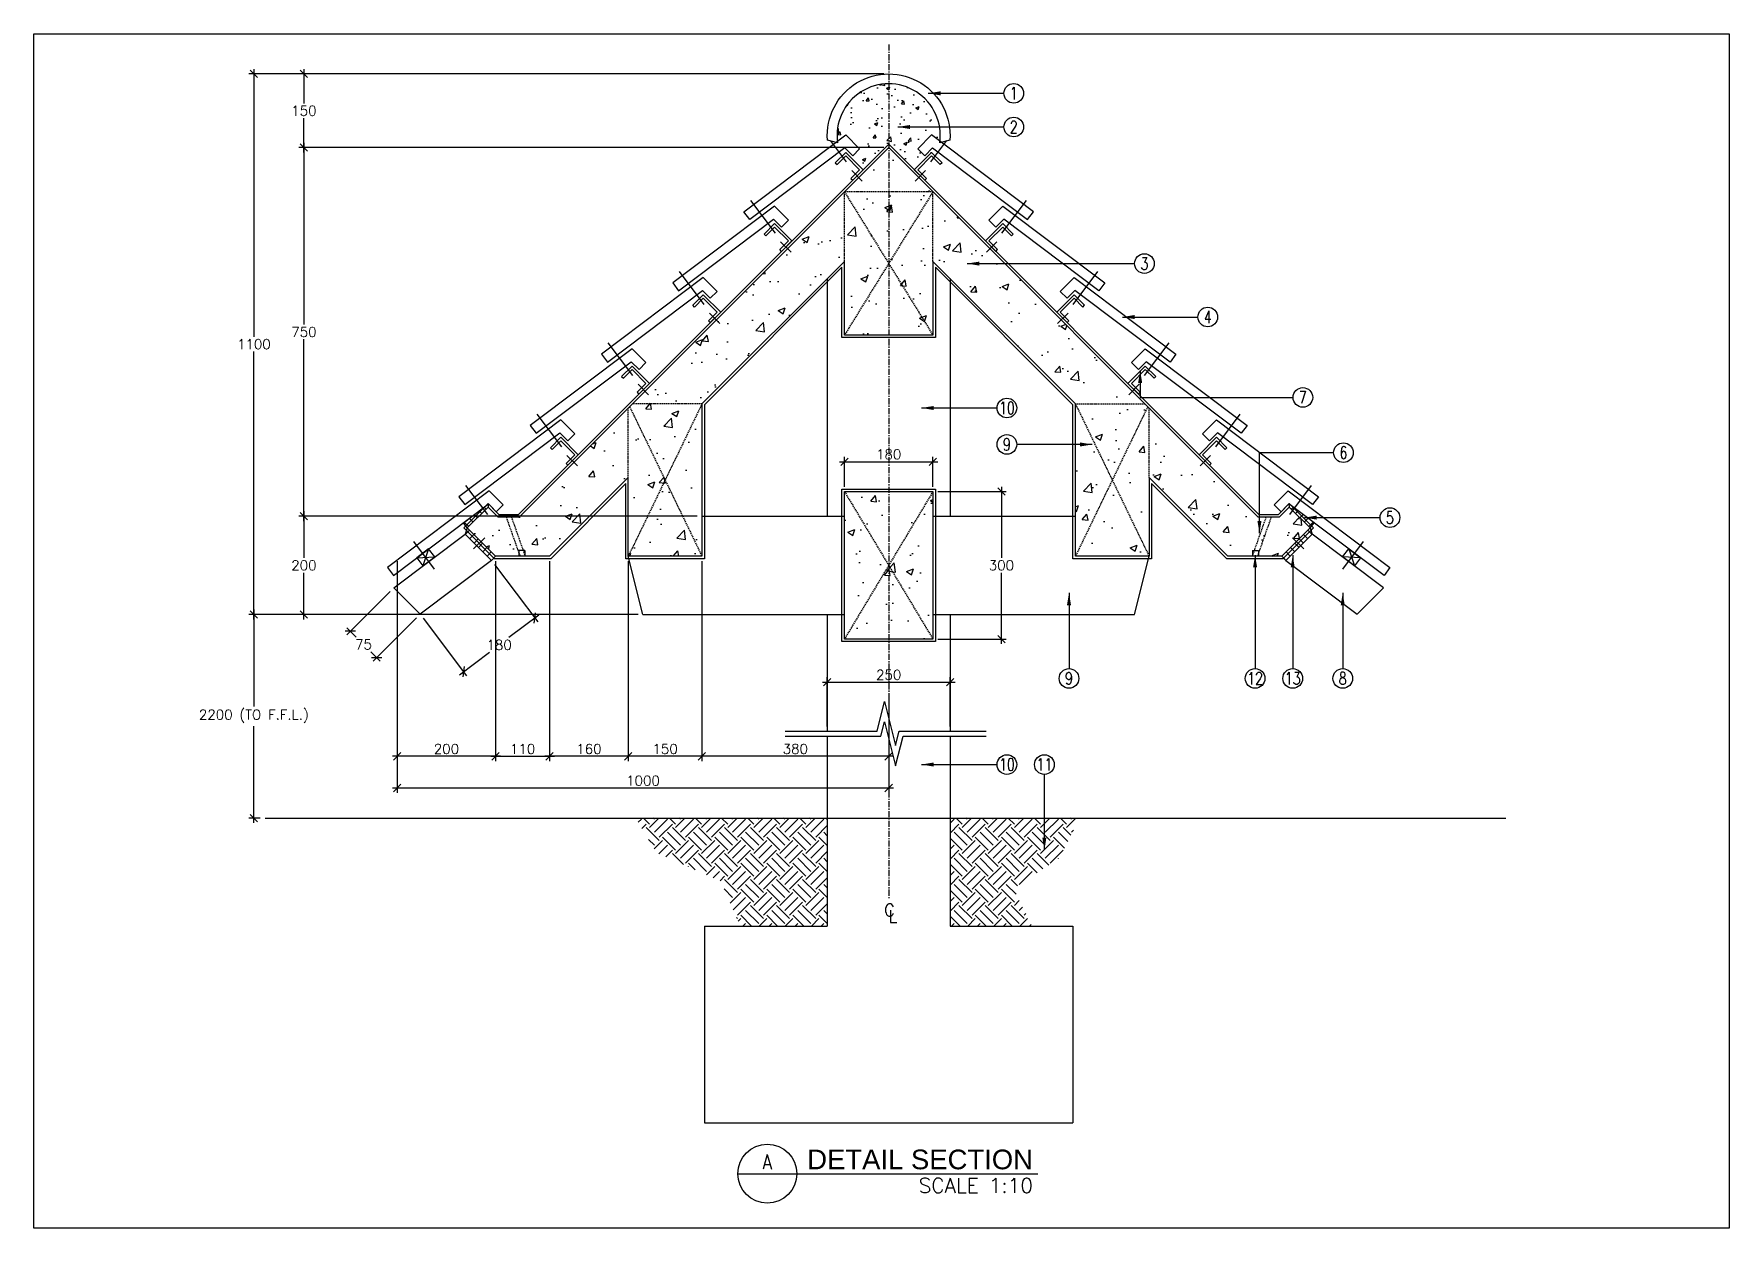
# Model space of a CAD drawing. Extents: x 0 to 3450, y 0 to 2430.
import ezdxf
from ezdxf.enums import TextEntityAlignment as Align

# ---------------------------------------------------------------- set-up
doc = ezdxf.new("R2010")
doc.units = 0
doc.header["$LTSCALE"] = 10
doc.header["$MEASUREMENT"] = 0
doc.header["$PDMODE"] = 34
doc.header["$PDSIZE"] = -10
doc.linetypes.add('CENTER', pattern=[2, 1.25, -0.25, 0.25, -0.25])
doc.linetypes.add('HIDDEN', pattern=[0.375, 0.25, -0.125])
doc.layers.get('0').update_dxf_attribs({"linetype": 'CONTINUOUS'})
doc.layers.get('DEFPOINTS').update_dxf_attribs({"linetype": 'CONTINUOUS'})
for name, color, linetype in [('AC-DETL-01', 7, 'CONTINUOUS'), ('AC-DETL-02', 2, 'CONTINUOUS'), ('AC-DETL-03', 2, 'CONTINUOUS'), ('AC-DETL-04', 3, 'CONTINUOUS'), ('AC-VIEWS', 2, 'CONTINUOUS')]:
    doc.layers.add(name, color=color, linetype=linetype)
doc.styles.add('ARIAL', font='ARIAL.TTF')
doc.styles.add('ROMANS', font='romans')
doc.dimstyles.new('DIM-10', dxfattribs={"dimscale": 10, "dimtxt": 2, "dimasz": 1.5, "dimexe": 1, "dimexo": 1, "dimgap": 0.5, "dimtad": 1, "dimtih": 1, "dimtoh": 1, "dimdec": 0, "dimtxsty": 'ROMANS', "dimblk1": 'OBLIQUE', "dimblk2": 'OBLIQUE', "dimsah": 1, "dimcen": 2, "dimdle": 1, "dimazin": 3, "dimtfac": 0.5, "dimtdec": 4, "dimtofl": 0, "dimtmove": 0, "dimatfit": 3, "dimtolj": 1, "dimtzin": 0})
doc.dimstyles.new('LEAD-10', dxfattribs={"dimscale": 10, "dimtxt": 2, "dimasz": 2.5, "dimexe": 1, "dimexo": 1, "dimgap": 0.5, "dimtad": 1, "dimtih": 1, "dimtoh": 1, "dimdec": 0, "dimtxsty": 'ROMANS', "dimcen": 2, "dimazin": 3, "dimtfac": 0.5, "dimtdec": 4, "dimtofl": 0, "dimtmove": 0, "dimatfit": 3, "dimtolj": 1, "dimtzin": 0})

# ---------------------------------------------------------------- blocks, each defined once
blk = doc.blocks.new('AC-CNOTE')
at = {"color": 0}
blk.add_circle((0, 0), 2, dxfattribs=at)
blk = doc.blocks.new('AC-CALLOUT')
at = {"color": 0}
blk.add_line((-6, 0), (6, 0), dxfattribs=at)
blk.add_circle((0, 0), 6, dxfattribs=at)
blk = doc.blocks.new('_OBLIQUE')
at = {"color": 0, "linetype": 'BYBLOCK'}
blk.add_line((-0.5, -0.5), (0.5, 0.5), dxfattribs=at)
blk = doc.blocks.new('*D7')
at = {"color": 0, "linetype": 'BYBLOCK'}
for p, q in [((1729.6, 2348.6), (539.5, 2348.6)), ((549.5, 2358.6), (549.5, 2288.6)), ((549.5, 2188.6), (549.5, 2258.6)), ((1729.6, 2198.6), (539.5, 2198.6))]:
    blk.add_line(p, q, dxfattribs=at)
at = {"layer": 'DEFPOINTS', "color": 0, "linetype": 'BYBLOCK'}
for p in [(1739.6, 2348.6), (549.5, 2198.6), (1739.6, 2198.6)]:
    blk.add_point(p, dxfattribs=at)
at = {"color": 0, "linetype": 'BYBLOCK', "xscale": 15, "yscale": 15, "zscale": 15}
for p, rotation in [((549.5, 2348.6), 90), ((549.5, 2198.6), 270)]:
    blk.add_blockref('_OBLIQUE', p, dxfattribs=dict(at, rotation=rotation))
at = {"color": 0, "linetype": 'BYBLOCK', "insert": (549.5, 2273.6), "char_height": 20, "attachment_point": 5, "style": 'ROMANS'}
blk.add_mtext('\\A1;150', dxfattribs=at)
blk = doc.blocks.new('*D8')
at = {"color": 0, "linetype": 'BYBLOCK'}
for p, q in [((549.5, 2208.6), (549.5, 1838.6)), ((1729.6, 2198.6), (539.5, 2198.6)), ((549.5, 1438.6), (549.5, 1808.6)), ((1349.6, 1448.6), (539.5, 1448.6))]:
    blk.add_line(p, q, dxfattribs=at)
at = {"layer": 'DEFPOINTS', "color": 0, "linetype": 'BYBLOCK'}
for p in [(1739.6, 2198.6), (549.5, 1448.6), (1359.6, 1448.6)]:
    blk.add_point(p, dxfattribs=at)
at = {"color": 0, "linetype": 'BYBLOCK', "xscale": 15, "yscale": 15, "zscale": 15}
for p, rotation in [((549.5, 2198.6), 90), ((549.5, 1448.6), 270)]:
    blk.add_blockref('_OBLIQUE', p, dxfattribs=dict(at, rotation=rotation))
at = {"color": 0, "linetype": 'BYBLOCK', "insert": (549.5, 1823.6), "char_height": 20, "attachment_point": 5, "style": 'ROMANS'}
blk.add_mtext('\\A1;750', dxfattribs=at)
blk = doc.blocks.new('*D9')
at = {"color": 0, "linetype": 'BYBLOCK'}
for p, q in [((549.5, 1458.6), (549.5, 1363.6)), ((1349.6, 1448.6), (539.5, 1448.6)), ((549.5, 1238.6), (549.5, 1333.6)), ((1229.6, 1248.6), (539.5, 1248.6))]:
    blk.add_line(p, q, dxfattribs=at)
at = {"layer": 'DEFPOINTS', "color": 0, "linetype": 'BYBLOCK'}
for p in [(1359.6, 1448.6), (549.5, 1248.6), (1239.6, 1248.6)]:
    blk.add_point(p, dxfattribs=at)
at = {"color": 0, "linetype": 'BYBLOCK', "xscale": 15, "yscale": 15, "zscale": 15}
for p, rotation in [((549.5, 1448.6), 90), ((549.5, 1248.6), 270)]:
    blk.add_blockref('_OBLIQUE', p, dxfattribs=dict(at, rotation=rotation))
at = {"color": 0, "linetype": 'BYBLOCK', "insert": (549.5, 1348.6), "char_height": 20, "attachment_point": 5, "style": 'ROMANS'}
blk.add_mtext('\\A1;200', dxfattribs=at)
blk = doc.blocks.new('*D10')
at = {"color": 0, "linetype": 'BYBLOCK'}
for p, q in [((1729.6, 2348.6), (437.7, 2348.6)), ((447.7, 2358.6), (447.7, 1813.6)), ((447.7, 1238.6), (447.7, 1783.6)), ((1229.6, 1248.6), (437.7, 1248.6))]:
    blk.add_line(p, q, dxfattribs=at)
at = {"layer": 'DEFPOINTS', "color": 0, "linetype": 'BYBLOCK'}
for p in [(447.7, 2348.6), (1739.6, 2348.6), (1239.6, 1248.6)]:
    blk.add_point(p, dxfattribs=at)
at = {"color": 0, "linetype": 'BYBLOCK', "xscale": 15, "yscale": 15, "zscale": 15}
for p, rotation in [((447.7, 2348.6), 90), ((447.7, 1248.6), 270)]:
    blk.add_blockref('_OBLIQUE', p, dxfattribs=dict(at, rotation=rotation))
at = {"color": 0, "linetype": 'BYBLOCK', "insert": (447.7, 1798.6), "char_height": 20, "attachment_point": 5, "style": 'ROMANS'}
blk.add_mtext('\\A1;1100', dxfattribs=at)
blk = doc.blocks.new('*D11')
at = {"color": 0, "linetype": 'BYBLOCK'}
for p, q in [((1229.6, 1248.6), (437.7, 1248.6)), ((447.7, 1258.6), (447.7, 1061.7)), ((447.7, 824.4), (447.7, 1021.3)), ((460.4, 834.4), (437.7, 834.4))]:
    blk.add_line(p, q, dxfattribs=at)
at = {"layer": 'DEFPOINTS', "color": 0, "linetype": 'BYBLOCK'}
for p in [(1239.6, 1248.6), (447.7, 834.4), (470.4, 834.4)]:
    blk.add_point(p, dxfattribs=at)
at = {"color": 0, "linetype": 'BYBLOCK', "xscale": 15, "yscale": 15, "zscale": 15}
for p, rotation in [((447.7, 1248.6), 90), ((447.7, 834.4), 270)]:
    blk.add_blockref('_OBLIQUE', p, dxfattribs=dict(at, rotation=rotation))
at = {"color": 0, "linetype": 'BYBLOCK', "insert": (447.7, 1041.5), "char_height": 20, "attachment_point": 5, "style": 'ROMANS'}
blk.add_mtext('\\A1;2200 (TO F.F.L.)', dxfattribs=at)
blk = doc.blocks.new('*D12')
at = {"color": 0, "linetype": 'BYBLOCK'}
for p, q in [((1839.6, 1498.6), (1979, 1498.6)), ((1969, 1508.6), (1969, 1363.6)), ((1969, 1188.6), (1969, 1333.6)), ((1839.6, 1198.6), (1979, 1198.6))]:
    blk.add_line(p, q, dxfattribs=at)
at = {"layer": 'DEFPOINTS', "color": 0, "linetype": 'BYBLOCK'}
for p in [(1829.6, 1498.6), (1829.6, 1198.6), (1969, 1198.6)]:
    blk.add_point(p, dxfattribs=at)
at = {"color": 0, "linetype": 'BYBLOCK', "xscale": 15, "yscale": 15, "zscale": 15}
for p, rotation in [((1969, 1498.6), 90), ((1969, 1198.6), 270)]:
    blk.add_blockref('_OBLIQUE', p, dxfattribs=dict(at, rotation=rotation))
at = {"color": 0, "linetype": 'BYBLOCK', "insert": (1969, 1348.6), "char_height": 20, "attachment_point": 5, "style": 'ROMANS'}
blk.add_mtext('\\A1;300', dxfattribs=at)
blk = doc.blocks.new('*D13')
at = {"color": 0, "linetype": 'BYBLOCK'}
for p, q in [((1639.6, 1559.5), (1839.6, 1559.5)), ((1649.6, 1508.6), (1649.6, 1569.5)), ((1829.6, 1508.6), (1829.6, 1569.5))]:
    blk.add_line(p, q, dxfattribs=at)
at = {"layer": 'DEFPOINTS', "color": 0, "linetype": 'BYBLOCK'}
for p in [(1829.6, 1559.5), (1649.6, 1498.6), (1829.6, 1498.6)]:
    blk.add_point(p, dxfattribs=at)
at = {"color": 0, "linetype": 'BYBLOCK', "xscale": 15, "yscale": 15, "zscale": 15, "rotation": 180}
blk.add_blockref('_OBLIQUE', (1649.6, 1559.5), dxfattribs=at)
at = {"color": 0, "linetype": 'BYBLOCK', "xscale": 15, "yscale": 15, "zscale": 15}
blk.add_blockref('_OBLIQUE', (1829.6, 1559.5), dxfattribs=at)
at = {"color": 0, "linetype": 'BYBLOCK', "insert": (1739.6, 1574.5), "char_height": 20, "attachment_point": 5, "style": 'ROMANS'}
blk.add_mtext('\\A1;180', dxfattribs=at)
blk = doc.blocks.new('*D14')
at = {"color": 0, "linetype": 'BYBLOCK'}
for p, q in [((943.7, 1344), (1032, 1226.8)), ((798.5, 1234.6), (886.8, 1117.4)), ((1033.9, 1240.8), (973.3, 1195.1)), ((872.8, 1119.4), (933.5, 1165.1))]:
    blk.add_line(p, q, dxfattribs=at)
at = {"layer": 'DEFPOINTS', "color": 0, "linetype": 'BYBLOCK'}
for p in [(937.7, 1352), (792.5, 1242.6), (1026, 1234.8)]:
    blk.add_point(p, dxfattribs=at)
at = {"color": 0, "linetype": 'BYBLOCK', "xscale": 15, "yscale": 15, "zscale": 15}
for p, rotation in [((1026, 1234.8), 37.00000000000011), ((880.8, 1125.4), 217.0000000000001)]:
    blk.add_blockref('_OBLIQUE', p, dxfattribs=dict(at, rotation=rotation))
at = {"color": 0, "linetype": 'BYBLOCK', "insert": (953.4, 1180.1), "char_height": 20, "attachment_point": 5, "style": 'ROMANS'}
blk.add_mtext('\\A1;180', dxfattribs=at)
blk = doc.blocks.new('*D15')
at = {"color": 0, "linetype": 'BYBLOCK'}
for p, q in [((731.9, 1289), (643.6, 1200.7)), ((643.6, 1214.9), (662.4, 1196)), ((785.4, 1235.5), (697.1, 1147.2)), ((711.2, 1147.2), (692.4, 1166))]:
    blk.add_line(p, q, dxfattribs=at)
at = {"layer": 'DEFPOINTS', "color": 0, "linetype": 'BYBLOCK'}
for p in [(738.9, 1296.1), (792.5, 1242.6), (704.2, 1154.2)]:
    blk.add_point(p, dxfattribs=at)
at = {"color": 0, "linetype": 'BYBLOCK', "xscale": 15, "yscale": 15, "zscale": 15}
for p, rotation in [((650.6, 1207.8), 135.0000000000001), ((704.2, 1154.2), 315.0000000000002)]:
    blk.add_blockref('_OBLIQUE', p, dxfattribs=dict(at, rotation=rotation))
at = {"color": 0, "linetype": 'BYBLOCK', "insert": (677.4, 1181), "char_height": 20, "attachment_point": 5, "style": 'ROMANS'}
blk.add_mtext('\\A1;75', dxfattribs=at)
blk = doc.blocks.new('*D16')
at = {"color": 0, "linetype": 'BYBLOCK'}
for p, q in [((1604.6, 1110.8), (1874.6, 1110.8)), ((1614.6, 1021), (1614.6, 1120.8)), ((1864.6, 1021), (1864.6, 1120.8))]:
    blk.add_line(p, q, dxfattribs=at)
at = {"layer": 'DEFPOINTS', "color": 0, "linetype": 'BYBLOCK'}
for p in [(1864.6, 1110.8), (1614.6, 1011), (1864.6, 1011)]:
    blk.add_point(p, dxfattribs=at)
at = {"color": 0, "linetype": 'BYBLOCK', "xscale": 15, "yscale": 15, "zscale": 15, "rotation": 180}
blk.add_blockref('_OBLIQUE', (1614.6, 1110.8), dxfattribs=at)
at = {"color": 0, "linetype": 'BYBLOCK', "xscale": 15, "yscale": 15, "zscale": 15}
blk.add_blockref('_OBLIQUE', (1864.6, 1110.8), dxfattribs=at)
at = {"color": 0, "linetype": 'BYBLOCK', "insert": (1739.6, 1125.8), "char_height": 20, "attachment_point": 5, "style": 'ROMANS'}
blk.add_mtext('\\A1;250', dxfattribs=at)
blk = doc.blocks.new('*D17')
at = {"color": 0, "linetype": 'BYBLOCK'}
for p, q in [((1359.6, 1357.1), (1359.6, 950)), ((1739.6, 1082.9), (1739.6, 950)), ((1749.6, 960), (1349.6, 960))]:
    blk.add_line(p, q, dxfattribs=at)
at = {"layer": 'DEFPOINTS', "color": 0, "linetype": 'BYBLOCK'}
for p in [(1359.6, 1367.1), (1739.6, 1092.9), (1359.6, 960)]:
    blk.add_point(p, dxfattribs=at)
at = {"color": 0, "linetype": 'BYBLOCK', "xscale": 15, "yscale": 15, "zscale": 15, "rotation": 180}
blk.add_blockref('_OBLIQUE', (1359.6, 960), dxfattribs=at)
at = {"color": 0, "linetype": 'BYBLOCK', "xscale": 15, "yscale": 15, "zscale": 15}
blk.add_blockref('_OBLIQUE', (1739.6, 960), dxfattribs=at)
at = {"color": 0, "linetype": 'BYBLOCK', "insert": (1549.6, 975), "char_height": 20, "attachment_point": 5, "style": 'ROMANS'}
blk.add_mtext('\\A1;380', dxfattribs=at)
blk = doc.blocks.new('*D18')
at = {"color": 0, "linetype": 'BYBLOCK'}
for p, q in [((1209.6, 1357.1), (1209.6, 950)), ((1359.6, 1357.1), (1359.6, 950)), ((1369.6, 960), (1199.6, 960))]:
    blk.add_line(p, q, dxfattribs=at)
at = {"layer": 'DEFPOINTS', "color": 0, "linetype": 'BYBLOCK'}
for p in [(1209.6, 1367.1), (1359.6, 1367.1), (1209.6, 960)]:
    blk.add_point(p, dxfattribs=at)
at = {"color": 0, "linetype": 'BYBLOCK', "xscale": 15, "yscale": 15, "zscale": 15, "rotation": 180}
blk.add_blockref('_OBLIQUE', (1209.6, 960), dxfattribs=at)
at = {"color": 0, "linetype": 'BYBLOCK', "xscale": 15, "yscale": 15, "zscale": 15}
blk.add_blockref('_OBLIQUE', (1359.6, 960), dxfattribs=at)
at = {"color": 0, "linetype": 'BYBLOCK', "insert": (1284.6, 975), "char_height": 20, "attachment_point": 5, "style": 'ROMANS'}
blk.add_mtext('\\A1;150', dxfattribs=at)
blk = doc.blocks.new('*D19')
at = {"color": 0, "linetype": 'BYBLOCK'}
for p, q in [((1049.6, 1357.1), (1049.6, 950)), ((1209.6, 1357.1), (1209.6, 950)), ((1219.6, 960), (1039.6, 960))]:
    blk.add_line(p, q, dxfattribs=at)
at = {"layer": 'DEFPOINTS', "color": 0, "linetype": 'BYBLOCK'}
for p in [(1049.6, 1367.1), (1209.6, 1367.1), (1049.6, 960)]:
    blk.add_point(p, dxfattribs=at)
at = {"color": 0, "linetype": 'BYBLOCK', "xscale": 15, "yscale": 15, "zscale": 15, "rotation": 180}
blk.add_blockref('_OBLIQUE', (1049.6, 960), dxfattribs=at)
at = {"color": 0, "linetype": 'BYBLOCK', "xscale": 15, "yscale": 15, "zscale": 15}
blk.add_blockref('_OBLIQUE', (1209.6, 960), dxfattribs=at)
at = {"color": 0, "linetype": 'BYBLOCK', "insert": (1129.6, 975), "char_height": 20, "attachment_point": 5, "style": 'ROMANS'}
blk.add_mtext('\\A1;160', dxfattribs=at)
blk = doc.blocks.new('*D20')
at = {"color": 0, "linetype": 'BYBLOCK'}
for p, q in [((939.6, 1357.1), (939.6, 950)), ((1049.6, 1357.1), (1049.6, 950)), ((929.6, 960), (1059.6, 960))]:
    blk.add_line(p, q, dxfattribs=at)
at = {"layer": 'DEFPOINTS', "color": 0, "linetype": 'BYBLOCK'}
for p in [(939.6, 1367.1), (1049.6, 1367.1), (1049.6, 960)]:
    blk.add_point(p, dxfattribs=at)
at = {"color": 0, "linetype": 'BYBLOCK', "xscale": 15, "yscale": 15, "zscale": 15, "rotation": 180}
blk.add_blockref('_OBLIQUE', (939.6, 960), dxfattribs=at)
at = {"color": 0, "linetype": 'BYBLOCK', "xscale": 15, "yscale": 15, "zscale": 15}
blk.add_blockref('_OBLIQUE', (1049.6, 960), dxfattribs=at)
at = {"color": 0, "linetype": 'BYBLOCK', "insert": (994.6, 975), "char_height": 20, "attachment_point": 5, "style": 'ROMANS'}
blk.add_mtext('\\A1;110', dxfattribs=at)
blk = doc.blocks.new('*D21')
at = {"color": 0, "linetype": 'BYBLOCK'}
for p, q in [((739.6, 1357.1), (739.6, 950)), ((939.6, 1357.1), (939.6, 950)), ((949.6, 960), (729.6, 960))]:
    blk.add_line(p, q, dxfattribs=at)
at = {"layer": 'DEFPOINTS', "color": 0, "linetype": 'BYBLOCK'}
for p in [(739.6, 1367.1), (939.6, 1367.1), (739.6, 960)]:
    blk.add_point(p, dxfattribs=at)
at = {"color": 0, "linetype": 'BYBLOCK', "xscale": 15, "yscale": 15, "zscale": 15, "rotation": 180}
blk.add_blockref('_OBLIQUE', (739.6, 960), dxfattribs=at)
at = {"color": 0, "linetype": 'BYBLOCK', "xscale": 15, "yscale": 15, "zscale": 15}
blk.add_blockref('_OBLIQUE', (939.6, 960), dxfattribs=at)
at = {"color": 0, "linetype": 'BYBLOCK', "insert": (839.6, 975), "char_height": 20, "attachment_point": 5, "style": 'ROMANS'}
blk.add_mtext('\\A1;200', dxfattribs=at)
blk = doc.blocks.new('*D22')
at = {"color": 0, "linetype": 'BYBLOCK'}
for p, q in [((739.6, 1347.1), (739.6, 885.5)), ((1739.6, 1072.9), (1739.6, 885.5)), ((1749.6, 895.5), (729.6, 895.5))]:
    blk.add_line(p, q, dxfattribs=at)
at = {"layer": 'DEFPOINTS', "color": 0, "linetype": 'BYBLOCK'}
for p in [(739.6, 1357.1), (1739.6, 1082.9), (739.6, 895.5)]:
    blk.add_point(p, dxfattribs=at)
at = {"color": 0, "linetype": 'BYBLOCK', "xscale": 15, "yscale": 15, "zscale": 15, "rotation": 180}
blk.add_blockref('_OBLIQUE', (739.6, 895.5), dxfattribs=at)
at = {"color": 0, "linetype": 'BYBLOCK', "xscale": 15, "yscale": 15, "zscale": 15}
blk.add_blockref('_OBLIQUE', (1739.6, 895.5), dxfattribs=at)
at = {"color": 0, "linetype": 'BYBLOCK', "insert": (1239.6, 910.5), "char_height": 20, "attachment_point": 5, "style": 'ROMANS'}
blk.add_mtext('\\A1;1000', dxfattribs=at)
blk = doc.blocks.new('AC-CL')
at = {"color": 0, "style": 'ROMANS'}
for s, p in [('C', (0, 0)), ('L', (0.7, -1.25))]:
    blk.add_text(s, height=2.5, dxfattribs=at).set_placement(p, align=Align.CENTER)

msp = doc.modelspace()

# ---------------------------------------------------------------- hatches: boundary and pattern name
at = {"layer": 'AC-DETL-02'}
h = msp.add_hatch(dxfattribs=at)
h.set_pattern_fill('AR-CONC', color=256, scale=10, style=0)
h.paths.add_polyline_path([(1739.6, 2205.6), (1791.7, 2153.6), (1827, 2189), (1834.4, 2181.6), (1840.2, 2189.4), (1828.9, 2197.9), (1812.9, 2181.9), (1798.7, 2196), (1827, 2224.3), (1843.9, 2211.6, 1.121682), (1635.3, 2211.6), (1652.2, 2224.3), (1680.5, 2196), (1666.4, 2181.9), (1650.4, 2197.9), (1639.1, 2189.4), (1644.9, 2181.6), (1652.2, 2189), (1687.6, 2153.6)])
h = msp.add_hatch(dxfattribs=at)
h.set_pattern_fill('AR-CONC', color=256, scale=20, style=0)
h.paths.add_polyline_path([(2534.8, 1447.1), (2554.8, 1467.2), (2597.2, 1424.8), (2539.6, 1367.1), (2429.6, 1367.1), (2269.6, 1527.1), (2269.6, 1367.1), (2119.6, 1367.1), (2119.6, 1677.1), (1829.6, 1967.1), (1829.6, 1817.1), (1649.6, 1817.1), (1649.6, 1967.1), (1359.6, 1677.1), (1359.6, 1367.1), (1209.6, 1367.1), (1209.6, 1527.1), (1049.6, 1367.1), (939.6, 1367.1), (882, 1424.8), (924.4, 1467.2), (944.5, 1447.1), (988.2, 1447.1), (1739.6, 2198.6), (2491, 1447.1)])
h = msp.add_hatch(dxfattribs=at)
h.set_pattern_fill('AR-CONC', color=256, scale=20, style=0)
h.paths.add_polyline_path([(1829.6, 1198.6), (1649.6, 1198.6), (1649.6, 1498.6), (1829.6, 1498.6)])
h = msp.add_hatch(dxfattribs=at)
h.set_pattern_fill('ANSI31', color=256, scale=100, style=0)
h.set_pattern_definition([(135, (3479.243, 3e-07), (8.838835, 8.838835), [])])
h.paths.add_polyline_path([(924.9, 1473.8), (924.4, 1467.2), (882, 1424.8), (874, 1435.4)])
h = msp.add_hatch(dxfattribs=at)
h.set_pattern_fill('ANSI31', color=256, scale=100, style=0)
h.paths.add_polyline_path([(2554.3, 1473.8), (2554.8, 1467.2), (2597.2, 1424.8), (2605.3, 1435.4)])
h = msp.add_hatch(dxfattribs=at)
h.set_pattern_fill('ANSI31', color=256, scale=100, angle=90, style=0)
h.set_pattern_definition([(45, (3479.243, 3e-07), (8.838835, -8.838835), [])])
h.paths.add_polyline_path([(882, 1424.8), (877.5, 1412.1), (931, 1358.6), (939.6, 1367.1)])
h = msp.add_hatch(dxfattribs=at)
h.set_pattern_fill('ANSI31', color=256, scale=100, angle=90, style=0)
h.paths.add_polyline_path([(2597.2, 1424.8), (2601.7, 1412.1), (2548.2, 1358.6), (2539.6, 1367.1)])
h = msp.add_hatch(dxfattribs=at)
h.set_pattern_fill('EARTH', color=256, scale=150, angle=45, style=0)
h.paths.add_polyline_path([(1614.6, 834.4), (1224.8, 834.4), (1267.3, 763.7), (1397.8, 706.3), (1437.2, 614.4), (1614.6, 614.4)])
h = msp.add_hatch(dxfattribs=at)
h.set_pattern_fill('EARTH', color=256, scale=150, angle=45, style=0)
h.paths.add_polyline_path([(2087.4, 753.3), (2128, 834.4), (1864.6, 834.4), (1864.6, 614.4), (2031.5, 614.4), (1993.3, 690.6)])

# ---------------------------------------------------------------- linework, layer by layer
at = {"layer": 'AC-DETL-01', "color": 6}
for p, q in [((1654, 2169.5), (1621, 2213.3)), ((1825.2, 2169.5), (1858.2, 2213.3)), ((1685.8, 2130.6), (1664.6, 2151.8)), ((1793.4, 2130.6), (1814.6, 2151.8)), ((1509, 2024.6), (1458.9, 2091.1)), ((1970.2, 2024.6), (2020.4, 2091.1)), ((1540.9, 1985.7), (1519.6, 2006.9)), ((1938.4, 1985.7), (1959.6, 2006.9)), ((1364.1, 1879.6), (1313.9, 1946.2)), ((2115.2, 1879.6), (2165.3, 1946.2)), ((1395.9, 1840.7), (1374.7, 1861.9)), ((2083.3, 1840.7), (2104.6, 1861.9)), ((1219.1, 1734.7), (1169, 1801.2)), ((2260.1, 1734.7), (2310.3, 1801.2)), ((1250.9, 1695.8), (1229.7, 1717)), ((2228.3, 1695.8), (2249.5, 1717)), ((1074.2, 1589.7), (1024, 1656.3)), ((2405.1, 1589.7), (2455.2, 1656.3)), ((1106, 1550.8), (1084.8, 1572)), ((2373.3, 1550.8), (2394.5, 1572)), ((923.6, 1452.2), (879.1, 1511.3)), ((2555.7, 1452.2), (2600.2, 1511.3)), ((815.3, 1341.1), (773.2, 1397)), ((917.6, 1404.8), (894.9, 1382.1)), ((2561.6, 1404.8), (2584.4, 1382.1)), ((2663.9, 1341.1), (2706.1, 1397)), ((470.4, 834.4), (2995.3, 834.4))]:
    msp.add_line(p, q, dxfattribs=at)
at = {"layer": 'AC-DETL-01', "linetype": 'HIDDEN'}
for p, q in [((1649.6, 1967.1), (1649.6, 2108.6)), ((1829.6, 2108.6), (1649.6, 2108.6)), ((1649.6, 2108.6), (1829.6, 1817.1)), ((1829.6, 2108.6), (1649.6, 1817.1)), ((1829.6, 1967.1), (1829.6, 2108.6)), ((1359.6, 1677.1), (1209.6, 1367.1)), ((1209.6, 1527.1), (1209.6, 1668.6)), ((1212.4, 1671.4), (1359.6, 1367.1)), ((1359.6, 1677.1), (1218.2, 1677.1)), ((2119.6, 1677.1), (2269.6, 1367.1)), ((2119.6, 1677.1), (2261, 1677.1)), ((2266.8, 1671.4), (2119.6, 1367.1)), ((2269.6, 1527.1), (2269.6, 1668.6)), ((1649.6, 1498.6), (1829.6, 1198.6)), ((1829.6, 1498.6), (1649.6, 1198.6)), ((961, 1447.1), (989.3, 1367.1)), ((971.6, 1447.1), (999.9, 1367.1)), ((2507.6, 1447.1), (2479.3, 1367.1)), ((2518.2, 1447.1), (2489.9, 1367.1))]:
    msp.add_line(p, q, dxfattribs=at)
at = {"layer": 'AC-DETL-01'}
for p, q in [((1614.6, 1932.1), (1614.6, 1448.6)), ((1864.6, 1932.1), (1864.6, 1448.6)), ((1359.6, 1448.6), (1649.6, 1448.6)), ((1829.6, 1448.6), (2119.6, 1448.6)), ((803.2, 1382.1), (791.7, 1347.5)), ((2676, 1382.1), (2687.5, 1347.5)), ((779.3, 1364.1), (815.7, 1365.6)), ((999.1, 1379.1), (987.1, 1379.1)), ((987.1, 1379.1), (987.1, 1367.1)), ((999.1, 1379.1), (999.1, 1367.1)), ((1239.6, 1248.6), (1209.6, 1367.1)), ((2239.6, 1248.6), (2269.6, 1367.1)), ((2480.1, 1379.1), (2480.1, 1367.1)), ((2480.1, 1379.1), (2492.1, 1379.1)), ((2492.1, 1379.1), (2492.1, 1367.1)), ((2700, 1364.1), (2663.5, 1365.6)), ((1239.6, 1248.6), (1649.6, 1248.6)), ((1614.6, 1248.6), (1614.6, 1011)), ((1829.6, 1248.6), (2239.6, 1248.6)), ((1864.6, 1248.6), (1864.6, 1011)), ((1614.6, 1001), (1614.6, 614.4)), ((1864.6, 1001), (1864.6, 614.4)), ((1364.6, 614.4), (1364.6, 214.4)), ((1364.6, 614.4), (1614.6, 614.4)), ((1864.6, 614.4), (2114.6, 614.4)), ((2114.6, 614.4), (2114.6, 214.4)), ((1364.6, 214.4), (2114.6, 214.4))]:
    msp.add_line(p, q, dxfattribs=at)
at = {"layer": 'AC-DETL-01', "flags": 128}
msp.add_lwpolyline([(1864.3, 2214.1), (1843.5, 2208.6, 1.154701), (1635.7, 2208.6), (1615, 2214.1, -1.078672)], format="xyb", close=True, dxfattribs=at)
for points in [[(1444.9, 2068.1), (1652.2, 2224.3), (1680.5, 2196), (1666.4, 2181.9), (1650.4, 2197.9), (1457, 2052.1)], [(2034.3, 2068.1), (1827, 2224.3), (1798.7, 2196), (1812.9, 2181.9), (1828.9, 2197.9), (2022.3, 2052.1)], [(2534.8, 1447.1), (2554.8, 1467.2), (2597.2, 1424.8), (2539.6, 1367.1), (2429.6, 1367.1), (2269.6, 1527.1), (2269.6, 1367.1), (2119.6, 1367.1), (2119.6, 1677.1), (1829.6, 1967.1), (1829.6, 1817.1), (1649.6, 1817.1), (1649.6, 1967.1), (1359.6, 1677.1), (1359.6, 1367.1), (1209.6, 1367.1), (1209.6, 1527.1), (1049.6, 1367.1), (939.6, 1367.1), (882, 1424.8), (924.4, 1467.2), (944.5, 1447.1), (988.2, 1447.1), (1739.6, 2198.6), (2491, 1447.1)], [(1680.5, 2153.6), (1662.8, 2135.9), (1666.4, 2132.4), (1687.6, 2153.6), (1652.2, 2189), (1631, 2167.7), (1634.6, 2164.2), (1652.2, 2181.9)], [(1798.7, 2153.6), (1816.4, 2135.9), (1812.9, 2132.4), (1791.7, 2153.6), (1827, 2189), (1848.2, 2167.7), (1844.7, 2164.2), (1827, 2181.9)], [(1521.4, 2036.9), (1535.6, 2051.1), (1507.3, 2079.4), (1300, 1923.2), (1312, 1907.2), (1505.4, 2052.9)], [(1957.8, 2036.9), (1943.7, 2051.1), (1972, 2079.4), (2179.3, 1923.2), (2167.2, 1907.2), (1973.8, 2052.9)], [(1542.6, 2008.7), (1521.4, 1987.4), (1517.9, 1991), (1535.6, 2008.7), (1507.3, 2036.9), (1489.6, 2019.3), (1486.1, 2022.8), (1507.3, 2044)], [(1936.6, 2008.7), (1957.8, 1987.4), (1961.4, 1991), (1943.7, 2008.7), (1972, 2036.9), (1989.6, 2019.3), (1993.2, 2022.8), (1972, 2044)], [(1376.5, 1892), (1390.6, 1906.1), (1362.3, 1934.4), (1155, 1778.2), (1167.1, 1762.2), (1360.5, 1908)], [(2102.8, 1892), (2088.6, 1906.1), (2116.9, 1934.4), (2324.2, 1778.2), (2312.2, 1762.2), (2118.8, 1908)], [(1397.7, 1863.7), (1376.5, 1842.5), (1372.9, 1846), (1390.6, 1863.7), (1362.3, 1892), (1344.6, 1874.3), (1341.1, 1877.8), (1362.3, 1899)], [(2081.6, 1863.7), (2102.8, 1842.5), (2106.3, 1846), (2088.6, 1863.7), (2116.9, 1892), (2134.6, 1874.3), (2138.1, 1877.8), (2116.9, 1899)], [(1231.5, 1747), (1245.6, 1761.2), (1217.4, 1789.4), (1010.1, 1633.2), (1022.1, 1617.3), (1215.5, 1763)], [(2247.7, 1747), (2233.6, 1761.2), (2261.9, 1789.4), (2469.2, 1633.2), (2457.1, 1617.3), (2263.7, 1763)], [(1245.6, 1718.7), (1228, 1701.1), (1231.5, 1697.5), (1252.7, 1718.7), (1217.4, 1754.1), (1196.1, 1732.9), (1199.7, 1729.3), (1217.4, 1747)], [(2233.6, 1718.7), (2251.3, 1701.1), (2247.7, 1697.5), (2226.5, 1718.7), (2261.9, 1754.1), (2283.1, 1732.9), (2279.6, 1729.3), (2261.9, 1747)], [(1086.5, 1602.1), (1100.7, 1616.2), (1072.4, 1644.5), (865.1, 1488.3), (877.1, 1472.3), (1070.6, 1618.1)], [(2392.7, 1602.1), (2378.6, 1616.2), (2406.8, 1644.5), (2614.1, 1488.3), (2602.1, 1472.3), (2408.7, 1618.1)], [(1072.4, 1609.1), (1107.8, 1573.8), (1086.5, 1552.6), (1083, 1556.1), (1100.7, 1573.8), (1072.4, 1602.1), (1054.7, 1584.4), (1051.2, 1587.9)], [(2406.8, 1609.1), (2371.5, 1573.8), (2392.7, 1552.6), (2396.2, 1556.1), (2378.6, 1573.8), (2406.8, 1602.1), (2424.5, 1584.4), (2428.1, 1587.9)], [(940.9, 1457.8), (955, 1472), (926.7, 1500.2), (719.4, 1344), (731.5, 1328.1), (924.9, 1473.8)], [(1829.6, 1198.6), (1649.6, 1198.6), (1649.6, 1498.6), (1829.6, 1498.6)], [(2538.4, 1457.8), (2524.2, 1472), (2552.5, 1500.2), (2759.8, 1344), (2747.8, 1328.1), (2554.3, 1473.8)], [(931, 1358.6), (785.9, 1249.2), (732.3, 1302.7), (877.5, 1412.1)], [(2548.2, 1358.6), (2693.4, 1249.2), (2746.9, 1302.7), (2601.7, 1412.1)]]:
    msp.add_lwpolyline(points, close=True, dxfattribs=at)
at = {"layer": 'AC-DETL-01', "color": 1, "flags": 128}
for points in [[(2532.7, 1452.1), (2554.8, 1474.3), (2604.3, 1424.8), (2541.7, 1362.1), (2427.6, 1362.1), (2274.6, 1515.1), (2274.6, 1362.1), (2114.6, 1362.1), (2114.6, 1675.1), (1834.6, 1955.1), (1834.6, 1812.1), (1644.6, 1812.1), (1644.6, 1955.1), (1364.6, 1675.1), (1364.6, 1362.1), (1204.6, 1362.1), (1204.6, 1515.1), (1051.7, 1362.1), (937.6, 1362.1), (874.9, 1424.8), (924.4, 1474.3), (946.5, 1452.1), (986.1, 1452.1), (1739.6, 2205.6), (2493.1, 1452.1)], [(1834.6, 1193.6), (1644.6, 1193.6), (1644.6, 1503.6), (1834.6, 1503.6)]]:
    msp.add_lwpolyline(points, close=True, dxfattribs=at)
at = {"layer": 'AC-DETL-01'}
for points in [[(791.7, 1347.5), (815.7, 1365.6), (803.2, 1382.1), (779.3, 1364.1)], [(2687.5, 1347.5), (2663.5, 1365.6), (2676, 1382.1), (2700, 1364.1)]]:
    msp.add_lwpolyline(points, close=True, dxfattribs=at)
for points in [[(1528.8, 1011), (1716.1, 1011), (1731.2, 1071.7), (1753.7, 981.7), (1761.1, 1011), (1938.3, 1011)], [(1528.8, 1001), (1723.9, 1001), (1731.2, 1030.4), (1753.7, 940.4), (1768.9, 1001), (1938.3, 1001)]]:
    msp.add_lwpolyline(points, dxfattribs=at)
at = {"layer": 'AC-DETL-02', "flags": 128}
for points in [[(924.9, 1473.8), (924.4, 1467.2), (882, 1424.8), (874, 1435.4)], [(2554.3, 1473.8), (2554.8, 1467.2), (2597.2, 1424.8), (2605.3, 1435.4)]]:
    msp.add_lwpolyline(points, close=True, dxfattribs=at)
for points in [[(882, 1424.8), (877.5, 1412.1), (931, 1358.6), (939.6, 1367.1), (882, 1424.8)], [(2597.2, 1424.8), (2601.7, 1412.1), (2548.2, 1358.6), (2539.6, 1367.1), (2597.2, 1424.8)]]:
    msp.add_lwpolyline(points, dxfattribs=at)
at = {"layer": 'AC-DETL-03', "color": 1, "linetype": 'CENTER'}
msp.add_line((1739.6, 2408.7), (1739.6, 670.9), dxfattribs=at)
at = {"layer": 'AC-DETL-04', "color": 6}
msp.add_line((1552.6, 110.7), (2043.3, 110.7), dxfattribs=at)
at = {"layer": 'AC-VIEWS'}
msp.add_lwpolyline([(0, 2430), (3450, 2430), (3450, 0), (0, 0)], close=True, dxfattribs=at)

# ---------------------------------------------------------------- block references
at = {"layer": 'AC-DETL-03', "xscale": 10, "yscale": 10, "zscale": 10}
msp.add_blockref('AC-CL', (1741.2, 634.6), dxfattribs=at)
at = {"layer": 'AC-DETL-04'}
ref = msp.add_blockref('AC-CNOTE', (1994.1, 2309.1), dxfattribs=dict(at, xscale=10, yscale=10, zscale=10))
ref.add_attrib('NO', '1', dxfattribs={"layer": '0', "color": 0, "height": 25, "style": 'ROMANS', "width": 0.75}).set_placement((1994.1, 2309.1), align=Align.MIDDLE_CENTER)
ref = msp.add_blockref('AC-CNOTE', (1994.1, 2240.6), dxfattribs=dict(at, xscale=10, yscale=10, zscale=10))
ref.add_attrib('NO', '2', dxfattribs={"layer": '0', "color": 0, "height": 25, "style": 'ROMANS', "width": 0.75}).set_placement((1994.1, 2240.6), align=Align.MIDDLE_CENTER)
ref = msp.add_blockref('AC-CNOTE', (2260.1, 1962.6), dxfattribs=dict(at, xscale=10, yscale=10, zscale=10))
ref.add_attrib('NO', '3', dxfattribs={"layer": '0', "color": 0, "height": 25, "style": 'ROMANS', "width": 0.75}).set_placement((2260.1, 1962.6), align=Align.MIDDLE_CENTER)
ref = msp.add_blockref('AC-CNOTE', (2389.1, 1853.9), dxfattribs=dict(at, xscale=10, yscale=10, zscale=10))
ref.add_attrib('NO', '4', dxfattribs={"layer": '0', "color": 0, "height": 25, "style": 'ROMANS', "width": 0.75}).set_placement((2389.1, 1853.9), align=Align.MIDDLE_CENTER)
ref = msp.add_blockref('AC-CNOTE', (2582.5, 1690.2), dxfattribs=dict(at, xscale=10, yscale=10, zscale=10))
ref.add_attrib('NO', '7', dxfattribs={"layer": '0', "color": 0, "height": 25, "style": 'ROMANS', "width": 0.75}).set_placement((2582.5, 1690.2), align=Align.MIDDLE_CENTER)
ref = msp.add_blockref('AC-CNOTE', (1980.2, 1668.8), dxfattribs=dict(at, xscale=10, yscale=10, zscale=10))
ref.add_attrib('NO', '10', dxfattribs={"layer": '0', "color": 0, "height": 25, "style": 'ROMANS', "width": 0.75}).set_placement((1980.2, 1668.8), align=Align.MIDDLE_CENTER)
ref = msp.add_blockref('AC-CNOTE', (1980.2, 1594.6), dxfattribs=dict(at, xscale=10, yscale=10, zscale=10))
ref.add_attrib('NO', '9', dxfattribs={"layer": '0', "color": 0, "height": 25, "style": 'ROMANS', "width": 0.75}).set_placement((1980.2, 1594.6), align=Align.MIDDLE_CENTER)
ref = msp.add_blockref('AC-CNOTE', (2665.1, 1577.9), dxfattribs=dict(at, xscale=10, yscale=10, zscale=10))
ref.add_attrib('NO', '6', dxfattribs={"layer": '0', "color": 0, "height": 25, "style": 'ROMANS', "width": 0.75}).set_placement((2665.1, 1577.9), align=Align.MIDDLE_CENTER)
ref = msp.add_blockref('AC-CNOTE', (2759.8, 1445.7), dxfattribs=dict(at, xscale=10, yscale=10, zscale=10))
ref.add_attrib('NO', '5', dxfattribs={"layer": '0', "color": 0, "height": 25, "style": 'ROMANS', "width": 0.75}).set_placement((2759.8, 1445.7), align=Align.MIDDLE_CENTER)
ref = msp.add_blockref('AC-CNOTE', (2106.6, 1118.5), dxfattribs=dict(at, xscale=10, yscale=10, zscale=10))
ref.add_attrib('NO', '9', dxfattribs={"layer": '0', "color": 0, "height": 25, "style": 'ROMANS', "width": 0.75}).set_placement((2106.6, 1118.5), align=Align.MIDDLE_CENTER)
ref = msp.add_blockref('AC-CNOTE', (2485.3, 1118.5), dxfattribs=dict(at, xscale=10, yscale=10, zscale=10))
ref.add_attrib('NO', '12', dxfattribs={"layer": '0', "color": 0, "height": 25, "style": 'ROMANS', "width": 0.75}).set_placement((2485.3, 1118.5), align=Align.MIDDLE_CENTER)
ref = msp.add_blockref('AC-CNOTE', (2561.9, 1118.5), dxfattribs=dict(at, xscale=10, yscale=10, zscale=10))
ref.add_attrib('NO', '13', dxfattribs={"layer": '0', "color": 0, "height": 25, "style": 'ROMANS', "width": 0.75}).set_placement((2561.9, 1118.5), align=Align.MIDDLE_CENTER)
ref = msp.add_blockref('AC-CNOTE', (2663.7, 1118.5), dxfattribs=dict(at, xscale=10, yscale=10, zscale=10))
ref.add_attrib('NO', '8', dxfattribs={"layer": '0', "color": 0, "height": 25, "style": 'ROMANS', "width": 0.75}).set_placement((2663.7, 1118.5), align=Align.MIDDLE_CENTER)
ref = msp.add_blockref('AC-CNOTE', (1980.2, 943.3), dxfattribs=dict(at, xscale=10, yscale=10, zscale=10))
ref.add_attrib('NO', '10', dxfattribs={"layer": '0', "color": 0, "height": 25, "style": 'ROMANS', "width": 0.75}).set_placement((1980.2, 943.3), align=Align.MIDDLE_CENTER)
ref = msp.add_blockref('AC-CNOTE', (2056.5, 943.3), dxfattribs=dict(at, xscale=10, yscale=10, zscale=10))
ref.add_attrib('NO', '11', dxfattribs={"layer": '0', "color": 0, "height": 25, "style": 'ROMANS', "width": 0.75}).set_placement((2056.5, 943.3), align=Align.MIDDLE_CENTER)
at = {"layer": 'AC-DETL-04', "color": 6}
ref = msp.add_blockref('AC-CALLOUT', (1492.6, 110.7), dxfattribs=dict(at, xscale=10, yscale=10, zscale=10))
ref.add_attrib('NO.1', 'A', dxfattribs={"layer": '0', "color": 0, "height": 30, "style": 'ROMANS', "width": 0.8}).set_placement((1492.6, 134.7), align=Align.MIDDLE_CENTER)

# ---------------------------------------------------------------- texts
at = {"layer": 'AC-DETL-04', "color": 6, "style": 'ARIAL'}
msp.add_text('DETAIL SECTION', height=40, dxfattribs=at).set_placement((2033.3, 119.7), align=Align.RIGHT)
at = {"layer": 'AC-DETL-04', "color": 7, "style": 'ROMANS'}
msp.add_text('SCALE 1:10', height=30, dxfattribs=at).set_placement((2033.3, 71.7), align=Align.RIGHT)

# ---------------------------------------------------------------- dimensions: what is measured, and where the dimension line sits
at = {"layer": 'AC-DETL-03'}
for base, p1, p2, picture, middle in [((447.7, 2348.6), (1239.6, 1248.6), (1739.6, 2348.6), '*D10', (447.7, 1798.6)), ((549.5, 2198.6), (1739.6, 2348.6), (1739.6, 2198.6), '*D7', (549.5, 2273.6)), ((549.5, 1448.6), (1739.6, 2198.6), (1359.6, 1448.6), '*D8', (549.5, 1823.6)), ((1969, 1198.6), (1829.6, 1498.6), (1829.6, 1198.6), '*D12', (1969, 1348.6)), ((549.5, 1248.6), (1359.6, 1448.6), (1239.6, 1248.6), '*D9', (549.5, 1348.6))]:
    dim = msp.add_linear_dim(base=base, p1=p1, p2=p2, angle=90, dimstyle='DIM-10', dxfattribs=at)
    dim.commit()
    dim.dimension.update_dxf_attribs({"geometry": picture, "text_midpoint": middle})
for base, p1, p2, picture, middle in [((1829.6, 1559.5), (1649.6, 1498.6), (1829.6, 1498.6), '*D13', (1739.6, 1574.5)), ((739.6, 960), (939.6, 1367.1), (739.6, 1367.1), '*D21', (839.6, 975)), ((739.6, 895.5), (1739.6, 1082.9), (739.6, 1357.1), '*D22', (1239.6, 910.5)), ((1049.6, 960), (939.6, 1367.1), (1049.6, 1367.1), '*D20', (994.6, 975)), ((1049.6, 960), (1209.6, 1367.1), (1049.6, 1367.1), '*D19', (1129.6, 975)), ((1209.6, 960), (1359.6, 1367.1), (1209.6, 1367.1), '*D18', (1284.6, 975)), ((1359.6, 960), (1739.6, 1092.9), (1359.6, 1367.1), '*D17', (1549.6, 975)), ((1864.6, 1110.8), (1614.6, 1011), (1864.6, 1011), '*D16', (1739.6, 1125.8))]:
    dim = msp.add_linear_dim(base=base, p1=p1, p2=p2, dimstyle='DIM-10', dxfattribs=at)
    dim.commit()
    dim.dimension.update_dxf_attribs({"geometry": picture, "text_midpoint": middle})
for p1, p2, distance, text, picture, middle in [((785.9, 1249.2), (931, 1358.6), -146.7, '180', '*D14', (946.8, 1186.7)), ((732.3, 1302.7), (785.9, 1249.2), -124.9, '75', '*D15', (670.8, 1187.6))]:
    dim = msp.add_aligned_dim(p1=p1, p2=p2, distance=distance, text=text, dimstyle='DIM-10', dxfattribs=at)
    dim.commit()
    dim.dimension.update_dxf_attribs({"geometry": picture, "text_midpoint": middle, "insert": (-6.6, 6.6)})
dim = msp.add_linear_dim(base=(447.7, 834.4), p1=(1239.6, 1248.6), p2=(470.4, 834.4), angle=90, text='2200 (TO F.F.L.)', dimstyle='DIM-10', dxfattribs=at)
dim.commit()
dim.dimension.update_dxf_attribs({"geometry": '*D11', "text_midpoint": (447.7, 1041.5)})

# ---------------------------------------------------------------- leaders
at = {"layer": 'AC-DETL-04'}
for points in [[(1820.2, 2309.1), (1974.1, 2309.1)], [(1758.1, 2240.6), (1974.1, 2240.6)], [(1899.2, 1962.6), (2240.1, 1962.6)], [(2215.3, 1853.9), (2369.1, 1853.9)], [(2251.4, 1744.9), (2251.4, 1690.2), (2562.5, 1690.2)], [(1806.3, 1668.8), (1960.2, 1668.8)], [(2154, 1594.6), (2000.2, 1594.6)], [(2494.2, 1413.8), (2494.2, 1577.9), (2645.1, 1577.9)], [(2585.9, 1445.7), (2739.8, 1445.7)], [(2485.3, 1369.4), (2485.3, 1138.5)], [(2561.9, 1369.4), (2561.9, 1138.5)], [(2106.6, 1292.4), (2106.6, 1138.5)], [(2663.7, 1292.4), (2663.7, 1138.5)], [(1806.3, 943.3), (1960.2, 943.3)], [(2056.5, 769.4), (2056.5, 923.3)]]:
    msp.add_leader(points, dimstyle='LEAD-10', dxfattribs=at)

doc.saveas('drawing.dxf')
